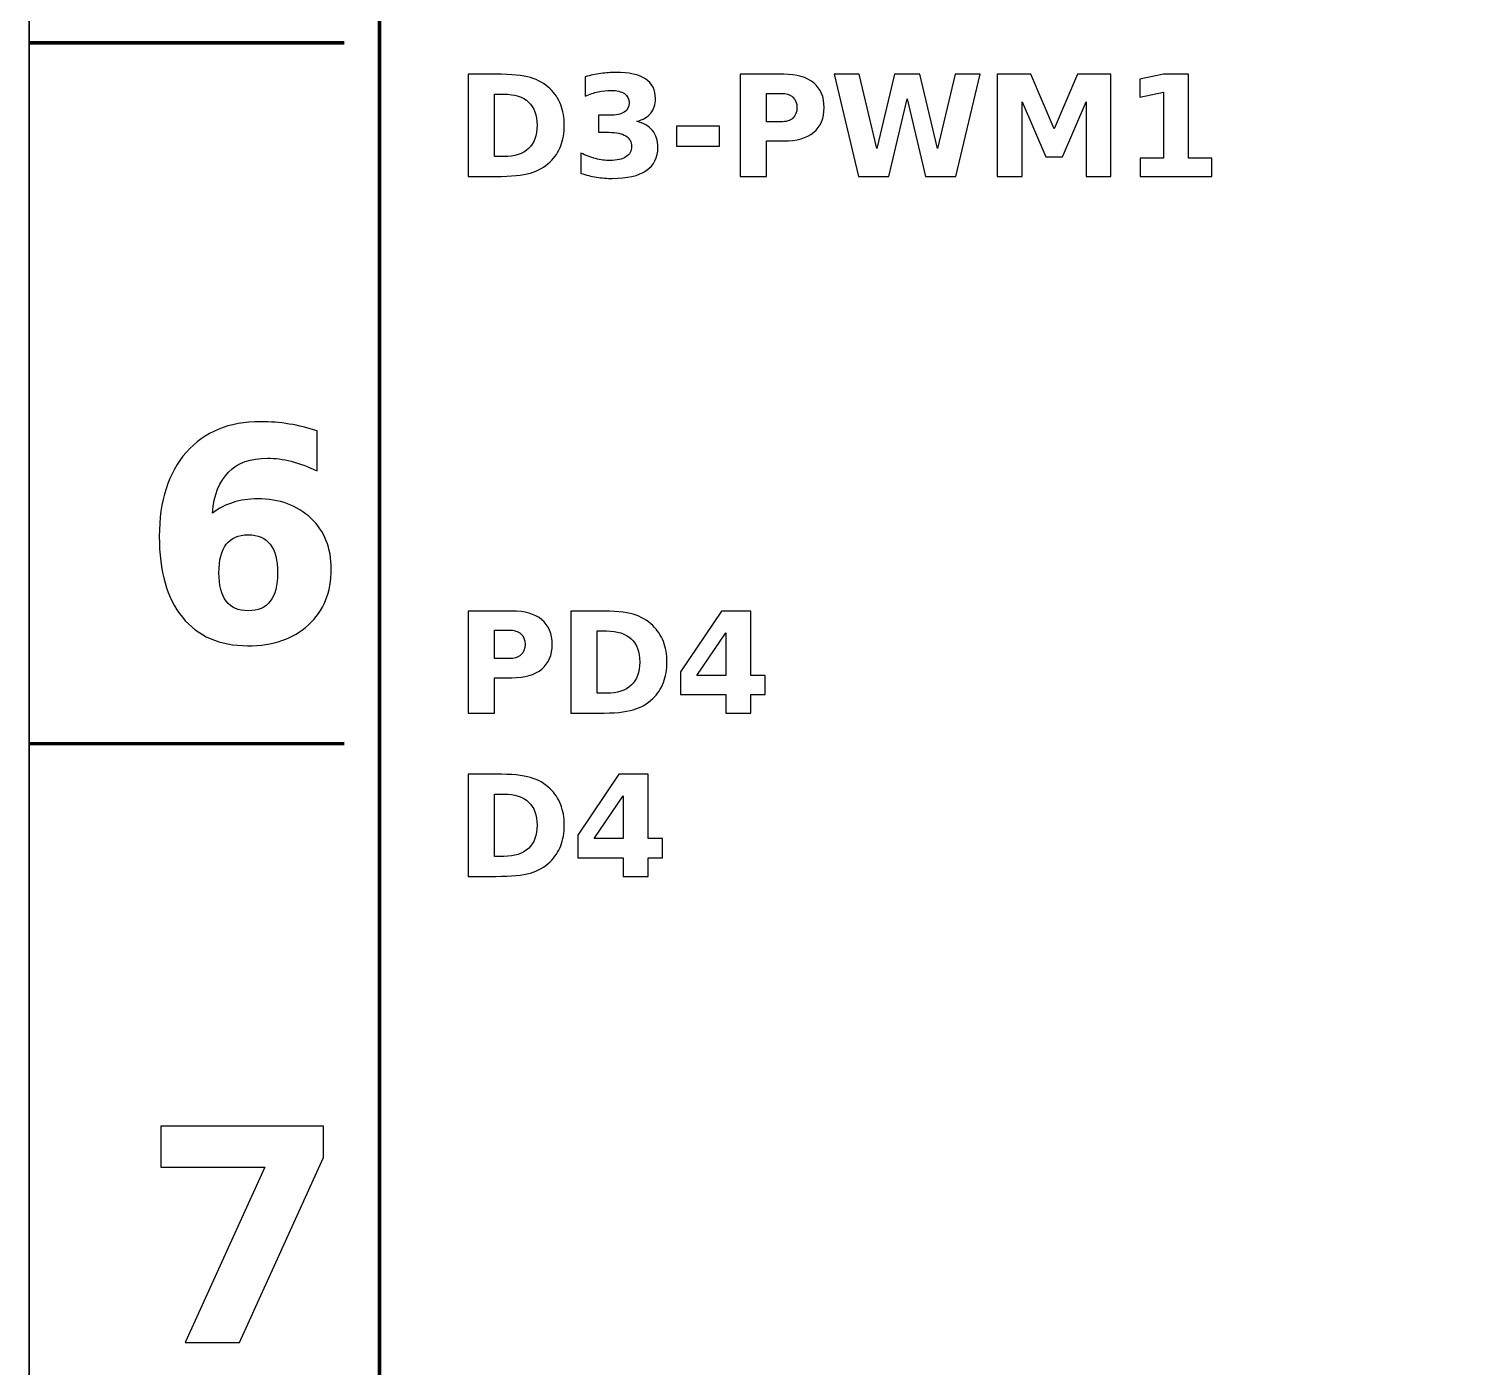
# Model space of a CAD drawing. Header units: centimetres. Extents: x -12.6 to -8.4, y -22.9 to -6.8.
# Drawn here: x -12.5 to -10.428, y -14.739 to -12.83 of the extents above; entities that cross this region are included whole.
import ezdxf

# ---------------------------------------------------------------- set-up
doc = ezdxf.new("R2010")
doc.units = ezdxf.units.CM
doc.header["$MEASUREMENT"] = 0
doc.layers.add('Layer 1', color=7, linetype='Continuous')

msp = doc.modelspace()

# ---------------------------------------------------------------- linework, layer by layer
at = {"layer": 'Layer 1', "color": 7, "lineweight": 35}
msp.add_open_spline([(-12.5, -6.85), (-12.5, -6.85), (-8.5, -6.85), (-8.5, -6.85), (-8.5, -6.85), (-8.5, -6.85), (-8.5, -22.85), (-8.5, -22.85), (-8.5, -22.85), (-8.5, -22.85), (-12.5, -22.85), (-12.5, -22.85), (-12.5, -22.85), (-12.5, -22.85), (-12.5, -6.85), (-12.5, -6.85)], degree=3, knots=[0, 0, 0, 0, 0.25, 0.25, 0.25, 0.25, 0.5, 0.5, 0.5, 0.5, 0.75, 0.75, 0.75, 0.75, 1, 1, 1, 1], dxfattribs=at)
at = {"layer": 'Layer 1', "color": 250, "lineweight": 100}
msp.add_open_spline([(-12, -8.35), (-12, -8.35), (-9, -8.35), (-9, -8.35), (-9, -8.35), (-9, -8.35), (-9, -22.25), (-9, -22.25), (-9, -22.25), (-9, -22.25), (-12, -22.25), (-12, -22.25), (-12, -22.25), (-12, -22.25), (-12, -8.35), (-12, -8.35)], degree=3, knots=[0, 0, 0, 0, 0.25, 0.25, 0.25, 0.25, 0.5, 0.5, 0.5, 0.5, 0.75, 0.75, 0.75, 0.75, 1, 1, 1, 1], dxfattribs=at)
at = {"layer": 'Layer 1', "color": 250, "lineweight": 106}
for points in [[(-12.5, -12.85), (-12.5, -12.85), (-12.05001, -12.84998), (-12.05001, -12.84998)], [(-12.5, -13.85), (-12.5, -13.85), (-12.05001, -13.84998), (-12.05001, -13.84998)]]:
    msp.add_open_spline(points, degree=3, dxfattribs=at)
at = {"layer": 'Layer 1', "color": 250}
for points, knots in [([(-11.8733, -12.89482), (-11.8733, -12.89482), (-11.83364, -12.89482), (-11.83364, -12.89482), (-11.83364, -12.89482), (-11.8115, -12.89482), (-11.79504, -12.89639), (-11.7842, -12.89955), (-11.7842, -12.89955), (-11.77337, -12.90272), (-11.76407, -12.90805), (-11.7563, -12.91562), (-11.7563, -12.91562), (-11.74947, -12.92219), (-11.7444, -12.92979), (-11.74107, -12.93839), (-11.74107, -12.93839), (-11.73777, -12.94695), (-11.7361, -12.95669), (-11.7361, -12.96759), (-11.7361, -12.96759), (-11.7361, -12.97859), (-11.73777, -12.98839), (-11.74107, -12.99702), (-11.74107, -12.99702), (-11.7444, -13.00565), (-11.74947, -13.01325), (-11.7563, -13.01982), (-11.7563, -13.01982), (-11.76414, -13.02739), (-11.7735, -13.03272), (-11.78444, -13.03589), (-11.78444, -13.03589), (-11.79537, -13.03905), (-11.81177, -13.04062), (-11.83364, -13.04062), (-11.83364, -13.04062), (-11.83364, -13.04062), (-11.8733, -13.04062), (-11.8733, -13.04062), (-11.8733, -13.04062), (-11.8733, -13.04062), (-11.8733, -12.89482), (-11.8733, -12.89482)], [0, 0, 0, 0, 0.0909091, 0.0909091, 0.0909091, 0.0909091, 0.1818182, 0.1818182, 0.1818182, 0.1818182, 0.2727273, 0.2727273, 0.2727273, 0.2727273, 0.3636364, 0.3636364, 0.3636364, 0.3636364, 0.4545455, 0.4545455, 0.4545455, 0.4545455, 0.5454545, 0.5454545, 0.5454545, 0.5454545, 0.6363636, 0.6363636, 0.6363636, 0.6363636, 0.7272727, 0.7272727, 0.7272727, 0.7272727, 0.8181818, 0.8181818, 0.8181818, 0.8181818, 0.9090909, 0.9090909, 0.9090909, 0.9090909, 1, 1, 1, 1]), ([(-11.6325, -12.96199), (-11.6227, -12.96452), (-11.6152, -12.96895), (-11.6101, -12.97522), (-11.6101, -12.97522), (-11.605, -12.98152), (-11.60244, -12.98949), (-11.60244, -12.99919), (-11.60244, -12.99919), (-11.60244, -13.01365), (-11.60797, -13.02465), (-11.61904, -13.03219), (-11.61904, -13.03219), (-11.6301, -13.03969), (-11.64624, -13.04345), (-11.66747, -13.04345), (-11.66747, -13.04345), (-11.67497, -13.04345), (-11.68247, -13.04285), (-11.69, -13.04165), (-11.69, -13.04165), (-11.6975, -13.04045), (-11.70494, -13.03862), (-11.7123, -13.03622), (-11.7123, -13.03622), (-11.7123, -13.03622), (-11.7123, -13.00722), (-11.7123, -13.00722), (-11.7123, -13.00722), (-11.70527, -13.01072), (-11.6983, -13.01339), (-11.69137, -13.01519), (-11.69137, -13.01519), (-11.68444, -13.01695), (-11.6776, -13.01785), (-11.6709, -13.01785), (-11.6709, -13.01785), (-11.66094, -13.01785), (-11.6533, -13.01612), (-11.648, -13.01269), (-11.648, -13.01269), (-11.6427, -13.00922), (-11.64004, -13.00429), (-11.64004, -12.99782), (-11.64004, -12.99782), (-11.64004, -12.99119), (-11.64277, -12.98615), (-11.6482, -12.98275), (-11.6482, -12.98275), (-11.65364, -12.97932), (-11.66167, -12.97762), (-11.67227, -12.97762), (-11.67227, -12.97762), (-11.67227, -12.97762), (-11.6873, -12.97762), (-11.6873, -12.97762), (-11.6873, -12.97762), (-11.6873, -12.97762), (-11.6873, -12.95339), (-11.6873, -12.95339), (-11.6873, -12.95339), (-11.6873, -12.95339), (-11.6715, -12.95339), (-11.6715, -12.95339), (-11.6715, -12.95339), (-11.66204, -12.95339), (-11.65504, -12.95192), (-11.6504, -12.94895), (-11.6504, -12.94895), (-11.64577, -12.94599), (-11.64347, -12.94149), (-11.64347, -12.93545), (-11.64347, -12.93545), (-11.64347, -12.92985), (-11.6457, -12.92552), (-11.6502, -12.92249), (-11.6502, -12.92249), (-11.6547, -12.91942), (-11.66104, -12.91789), (-11.66924, -12.91789), (-11.66924, -12.91789), (-11.6753, -12.91789), (-11.6814, -12.91855), (-11.6876, -12.91992), (-11.6876, -12.91992), (-11.69377, -12.92129), (-11.6999, -12.92332), (-11.70604, -12.92599), (-11.70604, -12.92599), (-11.70604, -12.92599), (-11.70604, -12.89845), (-11.70604, -12.89845), (-11.70604, -12.89845), (-11.6986, -12.89635), (-11.69127, -12.89479), (-11.68397, -12.89375), (-11.68397, -12.89375), (-11.67667, -12.89272), (-11.66954, -12.89219), (-11.6625, -12.89219), (-11.6625, -12.89219), (-11.64357, -12.89219), (-11.62937, -12.89529), (-11.61997, -12.90152), (-11.61997, -12.90152), (-11.61057, -12.90772), (-11.60587, -12.91709), (-11.60587, -12.92959), (-11.60587, -12.92959), (-11.60587, -12.93809), (-11.6081, -12.94509), (-11.6126, -12.95052), (-11.6126, -12.95052), (-11.6171, -12.95595), (-11.62374, -12.95979), (-11.6325, -12.96199)], [0, 0, 0, 0, 0.0344828, 0.0344828, 0.0344828, 0.0344828, 0.0689655, 0.0689655, 0.0689655, 0.0689655, 0.1034483, 0.1034483, 0.1034483, 0.1034483, 0.137931, 0.137931, 0.137931, 0.137931, 0.1724138, 0.1724138, 0.1724138, 0.1724138, 0.2068966, 0.2068966, 0.2068966, 0.2068966, 0.2413793, 0.2413793, 0.2413793, 0.2413793, 0.2758621, 0.2758621, 0.2758621, 0.2758621, 0.3103448, 0.3103448, 0.3103448, 0.3103448, 0.3448276, 0.3448276, 0.3448276, 0.3448276, 0.3793103, 0.3793103, 0.3793103, 0.3793103, 0.4137931, 0.4137931, 0.4137931, 0.4137931, 0.4482759, 0.4482759, 0.4482759, 0.4482759, 0.4827586, 0.4827586, 0.4827586, 0.4827586, 0.5172414, 0.5172414, 0.5172414, 0.5172414, 0.5517241, 0.5517241, 0.5517241, 0.5517241, 0.5862069, 0.5862069, 0.5862069, 0.5862069, 0.6206897, 0.6206897, 0.6206897, 0.6206897, 0.6551724, 0.6551724, 0.6551724, 0.6551724, 0.6896552, 0.6896552, 0.6896552, 0.6896552, 0.7241379, 0.7241379, 0.7241379, 0.7241379, 0.7586207, 0.7586207, 0.7586207, 0.7586207, 0.7931034, 0.7931034, 0.7931034, 0.7931034, 0.8275862, 0.8275862, 0.8275862, 0.8275862, 0.862069, 0.862069, 0.862069, 0.862069, 0.8965517, 0.8965517, 0.8965517, 0.8965517, 0.9310345, 0.9310345, 0.9310345, 0.9310345, 0.9655172, 0.9655172, 0.9655172, 0.9655172, 1, 1, 1, 1]), ([(-11.48513, -12.89482), (-11.48513, -12.89482), (-11.42273, -12.89482), (-11.42273, -12.89482), (-11.42273, -12.89482), (-11.40417, -12.89482), (-11.38993, -12.89895), (-11.38, -12.90719), (-11.38, -12.90719), (-11.37007, -12.91542), (-11.3651, -12.92715), (-11.3651, -12.94239), (-11.3651, -12.94239), (-11.3651, -12.95765), (-11.37007, -12.96942), (-11.38, -12.97765), (-11.38, -12.97765), (-11.38993, -12.98589), (-11.40417, -12.99002), (-11.42273, -12.99002), (-11.42273, -12.99002), (-11.42273, -12.99002), (-11.44753, -12.99002), (-11.44753, -12.99002), (-11.44753, -12.99002), (-11.44753, -12.99002), (-11.44753, -13.04062), (-11.44753, -13.04062), (-11.44753, -13.04062), (-11.44753, -13.04062), (-11.48513, -13.04062), (-11.48513, -13.04062), (-11.48513, -13.04062), (-11.48513, -13.04062), (-11.48513, -12.89482), (-11.48513, -12.89482)], [0, 0, 0, 0, 0.1111111, 0.1111111, 0.1111111, 0.1111111, 0.2222222, 0.2222222, 0.2222222, 0.2222222, 0.3333333, 0.3333333, 0.3333333, 0.3333333, 0.4444444, 0.4444444, 0.4444444, 0.4444444, 0.5555556, 0.5555556, 0.5555556, 0.5555556, 0.6666667, 0.6666667, 0.6666667, 0.6666667, 0.7777778, 0.7777778, 0.7777778, 0.7777778, 0.8888889, 0.8888889, 0.8888889, 0.8888889, 1, 1, 1, 1]), ([(-11.35096, -12.89482), (-11.35096, -12.89482), (-11.31493, -12.89482), (-11.31493, -12.89482), (-11.31493, -12.89482), (-11.31493, -12.89482), (-11.28973, -13.00079), (-11.28973, -13.00079), (-11.28973, -13.00079), (-11.28973, -13.00079), (-11.26473, -12.89482), (-11.26473, -12.89482), (-11.26473, -12.89482), (-11.26473, -12.89482), (-11.2285, -12.89482), (-11.2285, -12.89482), (-11.2285, -12.89482), (-11.2285, -12.89482), (-11.2035, -13.00079), (-11.2035, -13.00079), (-11.2035, -13.00079), (-11.2035, -13.00079), (-11.1783, -12.89482), (-11.1783, -12.89482), (-11.1783, -12.89482), (-11.1783, -12.89482), (-11.14256, -12.89482), (-11.14256, -12.89482), (-11.14256, -12.89482), (-11.14256, -12.89482), (-11.17693, -13.04062), (-11.17693, -13.04062), (-11.17693, -13.04062), (-11.17693, -13.04062), (-11.2203, -13.04062), (-11.2203, -13.04062), (-11.2203, -13.04062), (-11.2203, -13.04062), (-11.24676, -12.92979), (-11.24676, -12.92979), (-11.24676, -12.92979), (-11.24676, -12.92979), (-11.27293, -13.04062), (-11.27293, -13.04062), (-11.27293, -13.04062), (-11.27293, -13.04062), (-11.3163, -13.04062), (-11.3163, -13.04062), (-11.3163, -13.04062), (-11.3163, -13.04062), (-11.35096, -12.89482), (-11.35096, -12.89482)], [0, 0, 0, 0, 0.0769231, 0.0769231, 0.0769231, 0.0769231, 0.1538462, 0.1538462, 0.1538462, 0.1538462, 0.2307692, 0.2307692, 0.2307692, 0.2307692, 0.3076923, 0.3076923, 0.3076923, 0.3076923, 0.3846154, 0.3846154, 0.3846154, 0.3846154, 0.4615385, 0.4615385, 0.4615385, 0.4615385, 0.5384615, 0.5384615, 0.5384615, 0.5384615, 0.6153846, 0.6153846, 0.6153846, 0.6153846, 0.6923077, 0.6923077, 0.6923077, 0.6923077, 0.7692308, 0.7692308, 0.7692308, 0.7692308, 0.8461538, 0.8461538, 0.8461538, 0.8461538, 0.9230769, 0.9230769, 0.9230769, 0.9230769, 1, 1, 1, 1]), ([(-11.11796, -12.89482), (-11.11796, -12.89482), (-11.07013, -12.89482), (-11.07013, -12.89482), (-11.07013, -12.89482), (-11.07013, -12.89482), (-11.0369, -12.97285), (-11.0369, -12.97285), (-11.0369, -12.97285), (-11.0369, -12.97285), (-11.0035, -12.89482), (-11.0035, -12.89482), (-11.0035, -12.89482), (-11.0035, -12.89482), (-10.95576, -12.89482), (-10.95576, -12.89482), (-10.95576, -12.89482), (-10.95576, -12.89482), (-10.95576, -13.04062), (-10.95576, -13.04062), (-10.95576, -13.04062), (-10.95576, -13.04062), (-10.9913, -13.04062), (-10.9913, -13.04062), (-10.9913, -13.04062), (-10.9913, -13.04062), (-10.9913, -12.93399), (-10.9913, -12.93399), (-10.9913, -12.93399), (-10.9913, -12.93399), (-11.0249, -13.01259), (-11.0249, -13.01259), (-11.0249, -13.01259), (-11.0249, -13.01259), (-11.04873, -13.01259), (-11.04873, -13.01259), (-11.04873, -13.01259), (-11.04873, -13.01259), (-11.08233, -12.93399), (-11.08233, -12.93399), (-11.08233, -12.93399), (-11.08233, -12.93399), (-11.08233, -13.04062), (-11.08233, -13.04062), (-11.08233, -13.04062), (-11.08233, -13.04062), (-11.11796, -13.04062), (-11.11796, -13.04062), (-11.11796, -13.04062), (-11.11796, -13.04062), (-11.11796, -12.89482), (-11.11796, -12.89482)], [0, 0, 0, 0, 0.0769231, 0.0769231, 0.0769231, 0.0769231, 0.1538462, 0.1538462, 0.1538462, 0.1538462, 0.2307692, 0.2307692, 0.2307692, 0.2307692, 0.3076923, 0.3076923, 0.3076923, 0.3076923, 0.3846154, 0.3846154, 0.3846154, 0.3846154, 0.4615385, 0.4615385, 0.4615385, 0.4615385, 0.5384615, 0.5384615, 0.5384615, 0.5384615, 0.6153846, 0.6153846, 0.6153846, 0.6153846, 0.6923077, 0.6923077, 0.6923077, 0.6923077, 0.7692308, 0.7692308, 0.7692308, 0.7692308, 0.8461538, 0.8461538, 0.8461538, 0.8461538, 0.9230769, 0.9230769, 0.9230769, 0.9230769, 1, 1, 1, 1]), ([(-10.91387, -13.01465), (-10.91387, -13.01465), (-10.88067, -13.01465), (-10.88067, -13.01465), (-10.88067, -13.01465), (-10.88067, -13.01465), (-10.88067, -12.92042), (-10.88067, -12.92042), (-10.88067, -12.92042), (-10.88067, -12.92042), (-10.91473, -12.92745), (-10.91473, -12.92745), (-10.91473, -12.92745), (-10.91473, -12.92745), (-10.91473, -12.90185), (-10.91473, -12.90185), (-10.91473, -12.90185), (-10.91473, -12.90185), (-10.88087, -12.89482), (-10.88087, -12.89482), (-10.88087, -12.89482), (-10.88087, -12.89482), (-10.84513, -12.89482), (-10.84513, -12.89482), (-10.84513, -12.89482), (-10.84513, -12.89482), (-10.84513, -13.01465), (-10.84513, -13.01465), (-10.84513, -13.01465), (-10.84513, -13.01465), (-10.81193, -13.01465), (-10.81193, -13.01465), (-10.81193, -13.01465), (-10.81193, -13.01465), (-10.81193, -13.04062), (-10.81193, -13.04062), (-10.81193, -13.04062), (-10.81193, -13.04062), (-10.91387, -13.04062), (-10.91387, -13.04062), (-10.91387, -13.04062), (-10.91387, -13.04062), (-10.91387, -13.01465), (-10.91387, -13.01465)], [0, 0, 0, 0, 0.0909091, 0.0909091, 0.0909091, 0.0909091, 0.1818182, 0.1818182, 0.1818182, 0.1818182, 0.2727273, 0.2727273, 0.2727273, 0.2727273, 0.3636364, 0.3636364, 0.3636364, 0.3636364, 0.4545455, 0.4545455, 0.4545455, 0.4545455, 0.5454545, 0.5454545, 0.5454545, 0.5454545, 0.6363636, 0.6363636, 0.6363636, 0.6363636, 0.7272727, 0.7272727, 0.7272727, 0.7272727, 0.8181818, 0.8181818, 0.8181818, 0.8181818, 0.9090909, 0.9090909, 0.9090909, 0.9090909, 1, 1, 1, 1]), ([(-11.8357, -12.92325), (-11.8357, -12.92325), (-11.8357, -13.01219), (-11.8357, -13.01219), (-11.8357, -13.01219), (-11.8357, -13.01219), (-11.82224, -13.01219), (-11.82224, -13.01219), (-11.82224, -13.01219), (-11.80687, -13.01219), (-11.79514, -13.00839), (-11.78704, -13.00075), (-11.78704, -13.00075), (-11.77894, -12.99315), (-11.77487, -12.98209), (-11.77487, -12.96759), (-11.77487, -12.96759), (-11.77487, -12.95312), (-11.7789, -12.94212), (-11.78697, -12.93459), (-11.78697, -12.93459), (-11.79504, -12.92702), (-11.8068, -12.92325), (-11.82224, -12.92325), (-11.82224, -12.92325), (-11.82224, -12.92325), (-11.8357, -12.92325), (-11.8357, -12.92325)], [0, 0, 0, 0, 0.1428571, 0.1428571, 0.1428571, 0.1428571, 0.2857143, 0.2857143, 0.2857143, 0.2857143, 0.4285714, 0.4285714, 0.4285714, 0.4285714, 0.5714286, 0.5714286, 0.5714286, 0.5714286, 0.7142857, 0.7142857, 0.7142857, 0.7142857, 0.8571429, 0.8571429, 0.8571429, 0.8571429, 1, 1, 1, 1]), ([(-11.44753, -12.92205), (-11.44753, -12.92205), (-11.44753, -12.96279), (-11.44753, -12.96279), (-11.44753, -12.96279), (-11.44753, -12.96279), (-11.42673, -12.96279), (-11.42673, -12.96279), (-11.42673, -12.96279), (-11.41943, -12.96279), (-11.4138, -12.96102), (-11.40983, -12.95745), (-11.40983, -12.95745), (-11.40587, -12.95392), (-11.40387, -12.94889), (-11.40387, -12.94239), (-11.40387, -12.94239), (-11.40387, -12.93585), (-11.40587, -12.93085), (-11.40983, -12.92732), (-11.40983, -12.92732), (-11.4138, -12.92382), (-11.41943, -12.92205), (-11.42673, -12.92205), (-11.42673, -12.92205), (-11.42673, -12.92205), (-11.44753, -12.92205), (-11.44753, -12.92205)], [0, 0, 0, 0, 0.1428571, 0.1428571, 0.1428571, 0.1428571, 0.2857143, 0.2857143, 0.2857143, 0.2857143, 0.4285714, 0.4285714, 0.4285714, 0.4285714, 0.5714286, 0.5714286, 0.5714286, 0.5714286, 0.7142857, 0.7142857, 0.7142857, 0.7142857, 0.8571429, 0.8571429, 0.8571429, 0.8571429, 1, 1, 1, 1]), ([(-11.57567, -12.96885), (-11.57567, -12.96885), (-11.51433, -12.96885), (-11.51433, -12.96885), (-11.51433, -12.96885), (-11.51433, -12.96885), (-11.51433, -12.99729), (-11.51433, -12.99729), (-11.51433, -12.99729), (-11.51433, -12.99729), (-11.57567, -12.99729), (-11.57567, -12.99729), (-11.57567, -12.99729), (-11.57567, -12.99729), (-11.57567, -12.96885), (-11.57567, -12.96885)], [0, 0, 0, 0, 0.25, 0.25, 0.25, 0.25, 0.5, 0.5, 0.5, 0.5, 0.75, 0.75, 0.75, 0.75, 1, 1, 1, 1]), ([(-12.08883, -13.40375), (-12.08883, -13.40375), (-12.08883, -13.46082), (-12.08883, -13.46082), (-12.08883, -13.46082), (-12.10195, -13.45462), (-12.11423, -13.45003), (-12.1258, -13.44707), (-12.1258, -13.44707), (-12.13737, -13.4441), (-12.14873, -13.44262), (-12.15974, -13.44262), (-12.15974, -13.44262), (-12.18345, -13.44262), (-12.20186, -13.44918), (-12.21512, -13.46238), (-12.21512, -13.46238), (-12.22832, -13.4755), (-12.23608, -13.49504), (-12.23827, -13.52094), (-12.23827, -13.52094), (-12.22917, -13.51423), (-12.21929, -13.50915), (-12.2087, -13.50577), (-12.2087, -13.50577), (-12.19812, -13.50238), (-12.18655, -13.50069), (-12.17399, -13.50069), (-12.17399, -13.50069), (-12.14245, -13.50069), (-12.11698, -13.50993), (-12.09765, -13.52842), (-12.09765, -13.52842), (-12.07825, -13.54683), (-12.06858, -13.57103), (-12.06858, -13.60095), (-12.06858, -13.60095), (-12.06858, -13.63404), (-12.07938, -13.6605), (-12.10104, -13.68046), (-12.10104, -13.68046), (-12.12263, -13.70036), (-12.1517, -13.71031), (-12.18803, -13.71031), (-12.18803, -13.71031), (-12.22811, -13.71031), (-12.25915, -13.69676), (-12.28116, -13.66967), (-12.28116, -13.66967), (-12.30311, -13.64264), (-12.31411, -13.60419), (-12.31411, -13.55445), (-12.31411, -13.55445), (-12.31411, -13.50351), (-12.30127, -13.46344), (-12.27559, -13.4343), (-12.27559, -13.4343), (-12.24984, -13.40516), (-12.21463, -13.39055), (-12.16983, -13.39055), (-12.16983, -13.39055), (-12.15565, -13.39055), (-12.14189, -13.39168), (-12.12848, -13.39387), (-12.12848, -13.39387), (-12.11515, -13.39606), (-12.10195, -13.39937), (-12.08883, -13.40375)], [0, 0, 0, 0, 0.0588235, 0.0588235, 0.0588235, 0.0588235, 0.1176471, 0.1176471, 0.1176471, 0.1176471, 0.1764706, 0.1764706, 0.1764706, 0.1764706, 0.2352941, 0.2352941, 0.2352941, 0.2352941, 0.2941176, 0.2941176, 0.2941176, 0.2941176, 0.3529412, 0.3529412, 0.3529412, 0.3529412, 0.4117647, 0.4117647, 0.4117647, 0.4117647, 0.4705882, 0.4705882, 0.4705882, 0.4705882, 0.5294118, 0.5294118, 0.5294118, 0.5294118, 0.5882353, 0.5882353, 0.5882353, 0.5882353, 0.6470588, 0.6470588, 0.6470588, 0.6470588, 0.7058824, 0.7058824, 0.7058824, 0.7058824, 0.7647059, 0.7647059, 0.7647059, 0.7647059, 0.8235294, 0.8235294, 0.8235294, 0.8235294, 0.8823529, 0.8823529, 0.8823529, 0.8823529, 0.9411765, 0.9411765, 0.9411765, 0.9411765, 1, 1, 1, 1]), ([(-12.18719, -13.55198), (-12.20115, -13.55198), (-12.2116, -13.5565), (-12.21851, -13.56553), (-12.21851, -13.56553), (-12.2255, -13.57456), (-12.22895, -13.58811), (-12.22895, -13.6061), (-12.22895, -13.6061), (-12.22895, -13.62416), (-12.2255, -13.63771), (-12.21851, -13.64674), (-12.21851, -13.64674), (-12.2116, -13.65577), (-12.20115, -13.66028), (-12.18719, -13.66028), (-12.18719, -13.66028), (-12.17314, -13.66028), (-12.16263, -13.65577), (-12.15572, -13.64674), (-12.15572, -13.64674), (-12.14873, -13.63771), (-12.14528, -13.62416), (-12.14528, -13.6061), (-12.14528, -13.6061), (-12.14528, -13.58811), (-12.14873, -13.57456), (-12.15572, -13.56553), (-12.15572, -13.56553), (-12.16263, -13.5565), (-12.17314, -13.55198), (-12.18719, -13.55198)], [0, 0, 0, 0, 0.125, 0.125, 0.125, 0.125, 0.25, 0.25, 0.25, 0.25, 0.375, 0.375, 0.375, 0.375, 0.5, 0.5, 0.5, 0.5, 0.625, 0.625, 0.625, 0.625, 0.75, 0.75, 0.75, 0.75, 0.875, 0.875, 0.875, 0.875, 1, 1, 1, 1]), ([(-11.8733, -13.6607), (-11.8733, -13.6607), (-11.8109, -13.6607), (-11.8109, -13.6607), (-11.8109, -13.6607), (-11.79234, -13.6607), (-11.7781, -13.66483), (-11.76817, -13.67307), (-11.76817, -13.67307), (-11.75824, -13.6813), (-11.75327, -13.69303), (-11.75327, -13.70827), (-11.75327, -13.70827), (-11.75327, -13.72353), (-11.75824, -13.7353), (-11.76817, -13.74353), (-11.76817, -13.74353), (-11.7781, -13.75177), (-11.79234, -13.7559), (-11.8109, -13.7559), (-11.8109, -13.7559), (-11.8109, -13.7559), (-11.8357, -13.7559), (-11.8357, -13.7559), (-11.8357, -13.7559), (-11.8357, -13.7559), (-11.8357, -13.8065), (-11.8357, -13.8065), (-11.8357, -13.8065), (-11.8357, -13.8065), (-11.8733, -13.8065), (-11.8733, -13.8065), (-11.8733, -13.8065), (-11.8733, -13.8065), (-11.8733, -13.6607), (-11.8733, -13.6607)], [0, 0, 0, 0, 0.1111111, 0.1111111, 0.1111111, 0.1111111, 0.2222222, 0.2222222, 0.2222222, 0.2222222, 0.3333333, 0.3333333, 0.3333333, 0.3333333, 0.4444444, 0.4444444, 0.4444444, 0.4444444, 0.5555556, 0.5555556, 0.5555556, 0.5555556, 0.6666667, 0.6666667, 0.6666667, 0.6666667, 0.7777778, 0.7777778, 0.7777778, 0.7777778, 0.8888889, 0.8888889, 0.8888889, 0.8888889, 1, 1, 1, 1]), ([(-11.72673, -13.6607), (-11.72673, -13.6607), (-11.68707, -13.6607), (-11.68707, -13.6607), (-11.68707, -13.6607), (-11.66493, -13.6607), (-11.64847, -13.66227), (-11.63763, -13.66543), (-11.63763, -13.66543), (-11.6268, -13.6686), (-11.6175, -13.67393), (-11.60973, -13.6815), (-11.60973, -13.6815), (-11.6029, -13.68807), (-11.59783, -13.69567), (-11.5945, -13.70427), (-11.5945, -13.70427), (-11.5912, -13.71283), (-11.58953, -13.72257), (-11.58953, -13.73347), (-11.58953, -13.73347), (-11.58953, -13.74447), (-11.5912, -13.75427), (-11.5945, -13.7629), (-11.5945, -13.7629), (-11.59783, -13.77153), (-11.6029, -13.77913), (-11.60973, -13.7857), (-11.60973, -13.7857), (-11.61757, -13.79327), (-11.62693, -13.7986), (-11.63787, -13.80177), (-11.63787, -13.80177), (-11.6488, -13.80493), (-11.6652, -13.8065), (-11.68707, -13.8065), (-11.68707, -13.8065), (-11.68707, -13.8065), (-11.72673, -13.8065), (-11.72673, -13.8065), (-11.72673, -13.8065), (-11.72673, -13.8065), (-11.72673, -13.6607), (-11.72673, -13.6607)], [0, 0, 0, 0, 0.0909091, 0.0909091, 0.0909091, 0.0909091, 0.1818182, 0.1818182, 0.1818182, 0.1818182, 0.2727273, 0.2727273, 0.2727273, 0.2727273, 0.3636364, 0.3636364, 0.3636364, 0.3636364, 0.4545455, 0.4545455, 0.4545455, 0.4545455, 0.5454545, 0.5454545, 0.5454545, 0.5454545, 0.6363636, 0.6363636, 0.6363636, 0.6363636, 0.7272727, 0.7272727, 0.7272727, 0.7272727, 0.8181818, 0.8181818, 0.8181818, 0.8181818, 0.9090909, 0.9090909, 0.9090909, 0.9090909, 1, 1, 1, 1]), ([(-11.5117, -13.6607), (-11.5117, -13.6607), (-11.4699, -13.6607), (-11.4699, -13.6607), (-11.4699, -13.6607), (-11.4699, -13.6607), (-11.4699, -13.7527), (-11.4699, -13.7527), (-11.4699, -13.7527), (-11.4699, -13.7527), (-11.4491, -13.7527), (-11.4491, -13.7527), (-11.4491, -13.7527), (-11.4491, -13.7527), (-11.4491, -13.77993), (-11.4491, -13.77993), (-11.4491, -13.77993), (-11.4491, -13.77993), (-11.4699, -13.77993), (-11.4699, -13.77993), (-11.4699, -13.77993), (-11.4699, -13.77993), (-11.4699, -13.8065), (-11.4699, -13.8065), (-11.4699, -13.8065), (-11.4699, -13.8065), (-11.50543, -13.8065), (-11.50543, -13.8065), (-11.50543, -13.8065), (-11.50543, -13.8065), (-11.50543, -13.77993), (-11.50543, -13.77993), (-11.50543, -13.77993), (-11.50543, -13.77993), (-11.5701, -13.77993), (-11.5701, -13.77993), (-11.5701, -13.77993), (-11.5701, -13.77993), (-11.5701, -13.7477), (-11.5701, -13.7477), (-11.5701, -13.7477), (-11.5701, -13.7477), (-11.5117, -13.6607), (-11.5117, -13.6607)], [0, 0, 0, 0, 0.0909091, 0.0909091, 0.0909091, 0.0909091, 0.1818182, 0.1818182, 0.1818182, 0.1818182, 0.2727273, 0.2727273, 0.2727273, 0.2727273, 0.3636364, 0.3636364, 0.3636364, 0.3636364, 0.4545455, 0.4545455, 0.4545455, 0.4545455, 0.5454545, 0.5454545, 0.5454545, 0.5454545, 0.6363636, 0.6363636, 0.6363636, 0.6363636, 0.7272727, 0.7272727, 0.7272727, 0.7272727, 0.8181818, 0.8181818, 0.8181818, 0.8181818, 0.9090909, 0.9090909, 0.9090909, 0.9090909, 1, 1, 1, 1]), ([(-11.8357, -13.68793), (-11.8357, -13.68793), (-11.8357, -13.72867), (-11.8357, -13.72867), (-11.8357, -13.72867), (-11.8357, -13.72867), (-11.8149, -13.72867), (-11.8149, -13.72867), (-11.8149, -13.72867), (-11.8076, -13.72867), (-11.80197, -13.7269), (-11.798, -13.72333), (-11.798, -13.72333), (-11.79404, -13.7198), (-11.79204, -13.71477), (-11.79204, -13.70827), (-11.79204, -13.70827), (-11.79204, -13.70173), (-11.79404, -13.69673), (-11.798, -13.6932), (-11.798, -13.6932), (-11.80197, -13.6897), (-11.8076, -13.68793), (-11.8149, -13.68793), (-11.8149, -13.68793), (-11.8149, -13.68793), (-11.8357, -13.68793), (-11.8357, -13.68793)], [0, 0, 0, 0, 0.1428571, 0.1428571, 0.1428571, 0.1428571, 0.2857143, 0.2857143, 0.2857143, 0.2857143, 0.4285714, 0.4285714, 0.4285714, 0.4285714, 0.5714286, 0.5714286, 0.5714286, 0.5714286, 0.7142857, 0.7142857, 0.7142857, 0.7142857, 0.8571429, 0.8571429, 0.8571429, 0.8571429, 1, 1, 1, 1]), ([(-11.68913, -13.68913), (-11.68913, -13.68913), (-11.68913, -13.77807), (-11.68913, -13.77807), (-11.68913, -13.77807), (-11.68913, -13.77807), (-11.67567, -13.77807), (-11.67567, -13.77807), (-11.67567, -13.77807), (-11.6603, -13.77807), (-11.64857, -13.77427), (-11.64047, -13.76663), (-11.64047, -13.76663), (-11.63237, -13.75903), (-11.6283, -13.74797), (-11.6283, -13.73347), (-11.6283, -13.73347), (-11.6283, -13.719), (-11.63233, -13.708), (-11.6404, -13.70047), (-11.6404, -13.70047), (-11.64847, -13.6929), (-11.66023, -13.68913), (-11.67567, -13.68913), (-11.67567, -13.68913), (-11.67567, -13.68913), (-11.68913, -13.68913), (-11.68913, -13.68913)], [0, 0, 0, 0, 0.1428571, 0.1428571, 0.1428571, 0.1428571, 0.2857143, 0.2857143, 0.2857143, 0.2857143, 0.4285714, 0.4285714, 0.4285714, 0.4285714, 0.5714286, 0.5714286, 0.5714286, 0.5714286, 0.7142857, 0.7142857, 0.7142857, 0.7142857, 0.8571429, 0.8571429, 0.8571429, 0.8571429, 1, 1, 1, 1]), ([(-11.50543, -13.69167), (-11.50543, -13.69167), (-11.54667, -13.7527), (-11.54667, -13.7527), (-11.54667, -13.7527), (-11.54667, -13.7527), (-11.50543, -13.7527), (-11.50543, -13.7527), (-11.50543, -13.7527), (-11.50543, -13.7527), (-11.50543, -13.69167), (-11.50543, -13.69167)], [0, 0, 0, 0, 0.3333333, 0.3333333, 0.3333333, 0.3333333, 0.6666667, 0.6666667, 0.6666667, 0.6666667, 1, 1, 1, 1]), ([(-11.8733, -13.8935), (-11.8733, -13.8935), (-11.83364, -13.8935), (-11.83364, -13.8935), (-11.83364, -13.8935), (-11.8115, -13.8935), (-11.79504, -13.89507), (-11.7842, -13.89823), (-11.7842, -13.89823), (-11.77337, -13.9014), (-11.76407, -13.90673), (-11.7563, -13.9143), (-11.7563, -13.9143), (-11.74947, -13.92087), (-11.7444, -13.92847), (-11.74107, -13.93707), (-11.74107, -13.93707), (-11.73777, -13.94563), (-11.7361, -13.95537), (-11.7361, -13.96627), (-11.7361, -13.96627), (-11.7361, -13.97727), (-11.73777, -13.98707), (-11.74107, -13.9957), (-11.74107, -13.9957), (-11.7444, -14.00433), (-11.74947, -14.01193), (-11.7563, -14.0185), (-11.7563, -14.0185), (-11.76414, -14.02607), (-11.7735, -14.0314), (-11.78444, -14.03457), (-11.78444, -14.03457), (-11.79537, -14.03773), (-11.81177, -14.0393), (-11.83364, -14.0393), (-11.83364, -14.0393), (-11.83364, -14.0393), (-11.8733, -14.0393), (-11.8733, -14.0393), (-11.8733, -14.0393), (-11.8733, -14.0393), (-11.8733, -13.8935), (-11.8733, -13.8935)], [0, 0, 0, 0, 0.0909091, 0.0909091, 0.0909091, 0.0909091, 0.1818182, 0.1818182, 0.1818182, 0.1818182, 0.2727273, 0.2727273, 0.2727273, 0.2727273, 0.3636364, 0.3636364, 0.3636364, 0.3636364, 0.4545455, 0.4545455, 0.4545455, 0.4545455, 0.5454545, 0.5454545, 0.5454545, 0.5454545, 0.6363636, 0.6363636, 0.6363636, 0.6363636, 0.7272727, 0.7272727, 0.7272727, 0.7272727, 0.8181818, 0.8181818, 0.8181818, 0.8181818, 0.9090909, 0.9090909, 0.9090909, 0.9090909, 1, 1, 1, 1]), ([(-11.65827, -13.8935), (-11.65827, -13.8935), (-11.61647, -13.8935), (-11.61647, -13.8935), (-11.61647, -13.8935), (-11.61647, -13.8935), (-11.61647, -13.9855), (-11.61647, -13.9855), (-11.61647, -13.9855), (-11.61647, -13.9855), (-11.59567, -13.9855), (-11.59567, -13.9855), (-11.59567, -13.9855), (-11.59567, -13.9855), (-11.59567, -14.01273), (-11.59567, -14.01273), (-11.59567, -14.01273), (-11.59567, -14.01273), (-11.61647, -14.01273), (-11.61647, -14.01273), (-11.61647, -14.01273), (-11.61647, -14.01273), (-11.61647, -14.0393), (-11.61647, -14.0393), (-11.61647, -14.0393), (-11.61647, -14.0393), (-11.652, -14.0393), (-11.652, -14.0393), (-11.652, -14.0393), (-11.652, -14.0393), (-11.652, -14.01273), (-11.652, -14.01273), (-11.652, -14.01273), (-11.652, -14.01273), (-11.71667, -14.01273), (-11.71667, -14.01273), (-11.71667, -14.01273), (-11.71667, -14.01273), (-11.71667, -13.9805), (-11.71667, -13.9805), (-11.71667, -13.9805), (-11.71667, -13.9805), (-11.65827, -13.8935), (-11.65827, -13.8935)], [0, 0, 0, 0, 0.0909091, 0.0909091, 0.0909091, 0.0909091, 0.1818182, 0.1818182, 0.1818182, 0.1818182, 0.2727273, 0.2727273, 0.2727273, 0.2727273, 0.3636364, 0.3636364, 0.3636364, 0.3636364, 0.4545455, 0.4545455, 0.4545455, 0.4545455, 0.5454545, 0.5454545, 0.5454545, 0.5454545, 0.6363636, 0.6363636, 0.6363636, 0.6363636, 0.7272727, 0.7272727, 0.7272727, 0.7272727, 0.8181818, 0.8181818, 0.8181818, 0.8181818, 0.9090909, 0.9090909, 0.9090909, 0.9090909, 1, 1, 1, 1]), ([(-11.8357, -13.92193), (-11.8357, -13.92193), (-11.8357, -14.01087), (-11.8357, -14.01087), (-11.8357, -14.01087), (-11.8357, -14.01087), (-11.82224, -14.01087), (-11.82224, -14.01087), (-11.82224, -14.01087), (-11.80687, -14.01087), (-11.79514, -14.00707), (-11.78704, -13.99943), (-11.78704, -13.99943), (-11.77894, -13.99183), (-11.77487, -13.98077), (-11.77487, -13.96627), (-11.77487, -13.96627), (-11.77487, -13.9518), (-11.7789, -13.9408), (-11.78697, -13.93327), (-11.78697, -13.93327), (-11.79504, -13.9257), (-11.8068, -13.92193), (-11.82224, -13.92193), (-11.82224, -13.92193), (-11.82224, -13.92193), (-11.8357, -13.92193), (-11.8357, -13.92193)], [0, 0, 0, 0, 0.1428571, 0.1428571, 0.1428571, 0.1428571, 0.2857143, 0.2857143, 0.2857143, 0.2857143, 0.4285714, 0.4285714, 0.4285714, 0.4285714, 0.5714286, 0.5714286, 0.5714286, 0.5714286, 0.7142857, 0.7142857, 0.7142857, 0.7142857, 0.8571429, 0.8571429, 0.8571429, 0.8571429, 1, 1, 1, 1]), ([(-11.652, -13.92447), (-11.652, -13.92447), (-11.69324, -13.9855), (-11.69324, -13.9855), (-11.69324, -13.9855), (-11.69324, -13.9855), (-11.652, -13.9855), (-11.652, -13.9855), (-11.652, -13.9855), (-11.652, -13.9855), (-11.652, -13.92447), (-11.652, -13.92447)], [0, 0, 0, 0, 0.3333333, 0.3333333, 0.3333333, 0.3333333, 0.6666667, 0.6666667, 0.6666667, 0.6666667, 1, 1, 1, 1]), ([(-12.31207, -14.3957), (-12.31207, -14.3957), (-12.07952, -14.3957), (-12.07952, -14.3957), (-12.07952, -14.3957), (-12.07952, -14.3957), (-12.07952, -14.44058), (-12.07952, -14.44058), (-12.07952, -14.44058), (-12.07952, -14.44058), (-12.19981, -14.70431), (-12.19981, -14.70431), (-12.19981, -14.70431), (-12.19981, -14.70431), (-12.27735, -14.70431), (-12.27735, -14.70431), (-12.27735, -14.70431), (-12.27735, -14.70431), (-12.16341, -14.45419), (-12.16341, -14.45419), (-12.16341, -14.45419), (-12.16341, -14.45419), (-12.31207, -14.45419), (-12.31207, -14.45419), (-12.31207, -14.45419), (-12.31207, -14.45419), (-12.31207, -14.3957), (-12.31207, -14.3957)], [0, 0, 0, 0, 0.1428571, 0.1428571, 0.1428571, 0.1428571, 0.2857143, 0.2857143, 0.2857143, 0.2857143, 0.4285714, 0.4285714, 0.4285714, 0.4285714, 0.5714286, 0.5714286, 0.5714286, 0.5714286, 0.7142857, 0.7142857, 0.7142857, 0.7142857, 0.8571429, 0.8571429, 0.8571429, 0.8571429, 1, 1, 1, 1])]:
    msp.add_open_spline(points, degree=3, knots=knots, dxfattribs=at)

doc.saveas('drawing.dxf')
